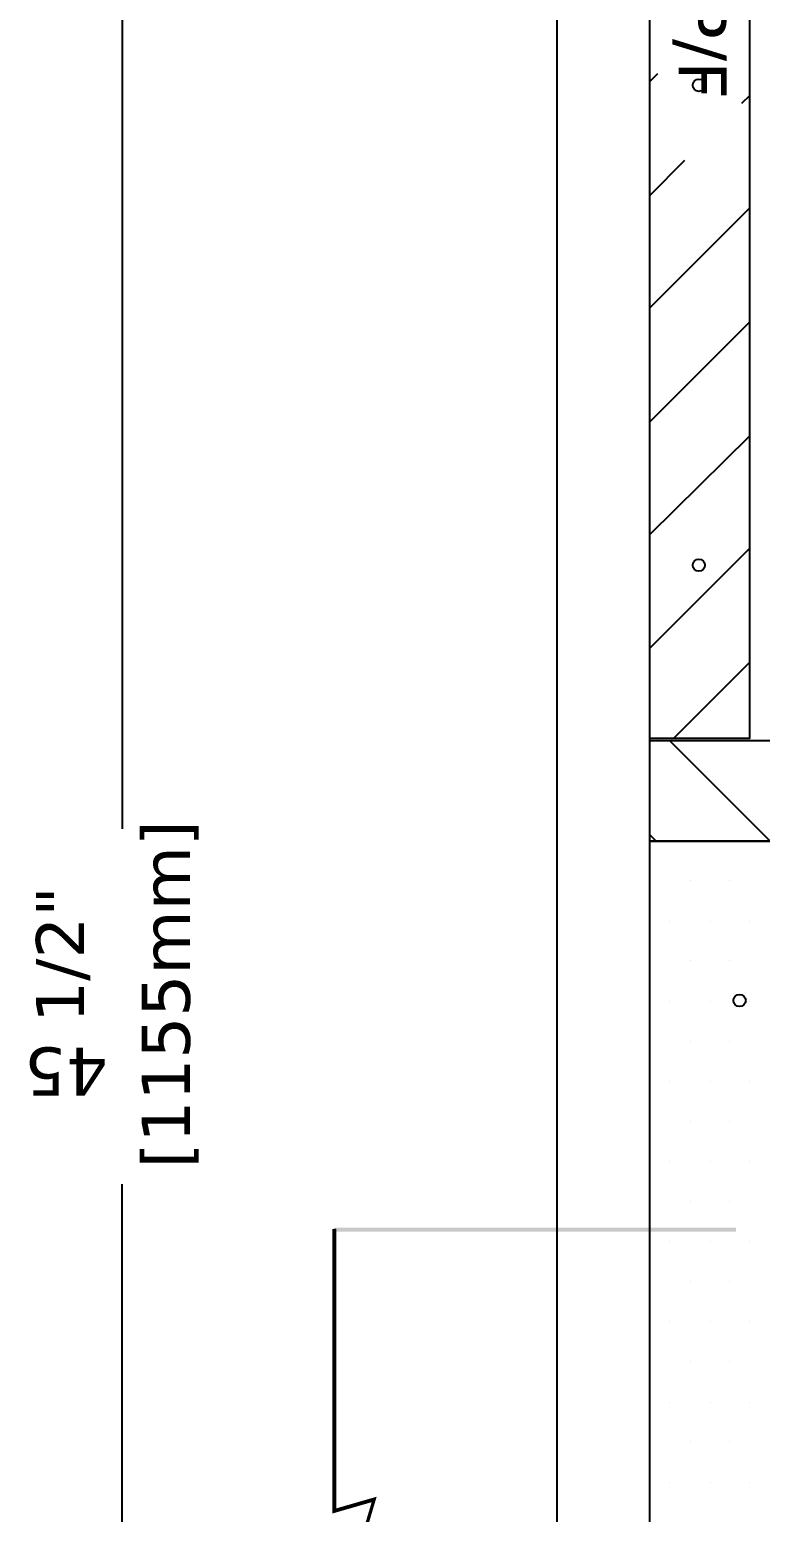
# Model space of a CAD drawing. Extents: x 4719 to 8938, y 1800 to 4482.
# Drawn here: x 6383.9 to 6612.1, y 3513.4 to 3976.3 of the extents above; entities that cross this region are included whole.
import ezdxf

# ---------------------------------------------------------------- set-up
doc = ezdxf.new("R2010")
doc.units = 0
doc.header["$LTSCALE"] = 10
doc.header["$MEASUREMENT"] = 0
doc.layers.add('G02-1-PRDXXXX-E-MRIO-01-P01-01$0$ANNOTATION', color=7, linetype='Continuous')
doc.styles.add('G02-1-PRDXXXX-E-MRIO-01-P01-01$0$PDF Verdana', font='verdana.ttf')

# ---------------------------------------------------------------- blocks, each defined once
blk = doc.blocks.new('G02-1-PRDXXXX-E-MRIO-01-P01-01$0$DV-54809-ZX-350-001')
at = {"layer": 'G02-1-PRDXXXX-E-MRIO-01-P01-01$0$ANNOTATION', "lineweight": 25}
for points in [[(1829.76, 2462.3), (2716.27, 2462.3), (2716.27, 1279.86), (1829.76, 1279.86)], [(1858.55, 1302.3), (2686.21, 1302.3), (2686.21, 2440.29), (1858.55, 2440.29)], [(1889.88, 2408.96), (1858.55, 2408.96), (1858.55, 1955.12), (1889.88, 1955.12)], [(1858.55, 2408.96), (1858.55, 1955.12), (1889.88, 1955.12), (1889.88, 2408.96)], [(1858.55, 1954.27), (1858.55, 1922.94), (2127.8, 1922.94), (2127.8, 1954.27)], [(1858.55, 1922.94), (2127.8, 1922.94), (2127.8, 1954.27), (1858.55, 1954.27)], [(1914.85, 1922.94), (1858.55, 1922.94), (1858.55, 1402.21), (1914.85, 1402.21)], [(1858.55, 1922.94), (1858.55, 1402.21), (1914.85, 1402.21), (1914.85, 1922.94)]]:
    blk.add_lwpolyline(points, close=True, dxfattribs=at)
for points in [[(1693.86, 2425.04), (1693.86, 1926.75)], [(1861.09, 2162.56), (1858.55, 2160.02)], [(1889.88, 2155.79), (1887.34, 2153.25)], [(1869.55, 2135.47), (1858.55, 2124.46)], [(1889.88, 2120.65), (1858.55, 2089.32)], [(1889.88, 2085.09), (1858.55, 2053.76)], [(1889.88, 2049.53), (1858.55, 2018.62)], [(1889.88, 2014.39), (1858.55, 1983.06)], [(1889.88, 1978.82), (1866.17, 1955.12)], [(1864.9, 1954.27), (1896.23, 1922.94)], [(1858.55, 1925.06), (1860.66, 1922.94)], [(1858.55, 1910.66), (1858.55, 1910.66)], [(1871.25, 1910.66), (1871.25, 1910.66)], [(1883.52, 1910.66), (1883.52, 1910.66)], [(1864.9, 1897.96), (1864.9, 1897.96)], [(1877.6, 1897.96), (1877.6, 1897.96)], [(1889.88, 1897.96), (1889.88, 1897.96)], [(1858.55, 1885.69), (1858.55, 1885.69)], [(1871.25, 1885.69), (1871.25, 1885.69)], [(1883.52, 1885.69), (1883.52, 1885.69)], [(1864.9, 1872.98), (1864.9, 1872.98)], [(1877.6, 1872.98), (1877.6, 1872.98)], [(1889.88, 1872.98), (1889.88, 1872.98)], [(1858.55, 1860.28), (1858.55, 1860.28)], [(1871.25, 1860.28), (1871.25, 1860.28)], [(1883.52, 1860.28), (1883.52, 1860.28)], [(1864.9, 1848.01), (1864.9, 1848.01)], [(1877.6, 1848.01), (1877.6, 1848.01)], [(1889.88, 1848.01), (1889.88, 1848.01)], [(1858.55, 1835.31), (1858.55, 1835.31)], [(1871.25, 1835.31), (1871.25, 1835.31)], [(1883.52, 1835.31), (1883.52, 1835.31)], [(1864.9, 1823.03), (1864.9, 1823.03)], [(1877.6, 1823.03), (1877.6, 1823.03)], [(1889.88, 1823.03), (1889.88, 1823.03)], [(1693.86, 1317.11), (1693.86, 1815.83)], [(1858.55, 1810.33), (1858.55, 1810.33)], [(1871.25, 1810.33), (1871.25, 1810.33)], [(1883.52, 1810.33), (1883.52, 1810.33)], [(1760.33, 1801.01), (1760.33, 1801.86)], [(1864.9, 1798.05), (1864.9, 1798.05)], [(1877.6, 1798.05), (1877.6, 1798.05)], [(1889.88, 1798.05), (1889.88, 1798.05)], [(1858.55, 1785.35), (1858.55, 1785.35)], [(1871.25, 1785.35), (1871.25, 1785.35)], [(1883.52, 1785.35), (1883.52, 1785.35)], [(1864.9, 1773.07), (1864.9, 1773.07)], [(1877.6, 1773.07), (1877.6, 1773.07)], [(1889.88, 1773.07), (1889.88, 1773.07)], [(1858.55, 1760.37), (1858.55, 1760.37)], [(1871.25, 1760.37), (1871.25, 1760.37)], [(1883.52, 1760.37), (1883.52, 1760.37)], [(1864.9, 1747.67), (1864.9, 1747.67)], [(1877.6, 1747.67), (1877.6, 1747.67)], [(1889.88, 1747.67), (1889.88, 1747.67)], [(1858.55, 1735.39), (1858.55, 1735.39)], [(1871.25, 1735.39), (1871.25, 1735.39)], [(1883.52, 1735.39), (1883.52, 1735.39)], [(1864.9, 1722.69), (1864.9, 1722.69)], [(1877.6, 1722.69), (1877.6, 1722.69)], [(1889.88, 1722.69), (1889.88, 1722.69)]]:
    blk.add_lwpolyline(points, dxfattribs=at)
at = {"layer": 'G02-1-PRDXXXX-E-MRIO-01-P01-01$0$ANNOTATION', "color": 7, "lineweight": 0, "true_color": 0xffffff}
blk.add_lwpolyline([(1914.85, 1922.94), (1858.55, 1922.94), (1858.55, 1954.27)], dxfattribs=at)
at = {"layer": 'G02-1-PRDXXXX-E-MRIO-01-P01-01$0$ANNOTATION', "lineweight": 0}
blk.add_lwpolyline([(1760.12, 1801.86, 1.27, 1.27, 0), (1760.12, 1713.8, 1.2, 1.2, 0), (1772.6, 1717.4, 1.02, 1.02, 0), (1760.33, 1676.12, 0, 0, 0), (1748.05, 1717.4, 0, 0, 0), (1760.33, 1714.01, 0, 0, 0)], format="xyseb", dxfattribs=at)
at = {"layer": 'G02-1-PRDXXXX-E-MRIO-01-P01-01$0$ANNOTATION', "lineweight": 25}
for centre in [(1874, 2158.96), (1874, 2009.1), (1886.7, 1873.2)]:
    blk.add_circle(centre, 1.91, dxfattribs=at)
at = {"layer": 'G02-1-PRDXXXX-E-MRIO-01-P01-01$0$ANNOTATION', "transparency": 33554559}
for points in [[(1760.33, 1802.28), (1760.33, 1801.01), (1885.64, 1802.28)], [(1760.33, 1801.01), (1885.64, 1802.28), (1885.64, 1801.01)]]:
    blk.add_solid(points, dxfattribs=at)
at = {"layer": 'G02-1-PRDXXXX-E-MRIO-01-P01-01$0$ANNOTATION', "char_height": 15.016, "attachment_point": 4, "style": 'G02-1-PRDXXXX-E-MRIO-01-P01-01$0$PDF Verdana'}
for s, insert, rotation in [('1X4 P/F', (1874.19, 2232.71), 270), ('[1155mm]', (1708.9, 1820.8), 90), ('1/2"', (1675.46, 1866.21), 90), ('45', (1689.43, 1851.13), 180)]:
    blk.add_mtext(s, dxfattribs=dict(at, insert=insert, rotation=rotation))

msp = doc.modelspace()

# ---------------------------------------------------------------- block references
msp.add_blockref('G02-1-PRDXXXX-E-MRIO-01-P01-01$0$DV-54809-ZX-350-001', (4718.87, 1800))

doc.saveas('drawing.dxf')
